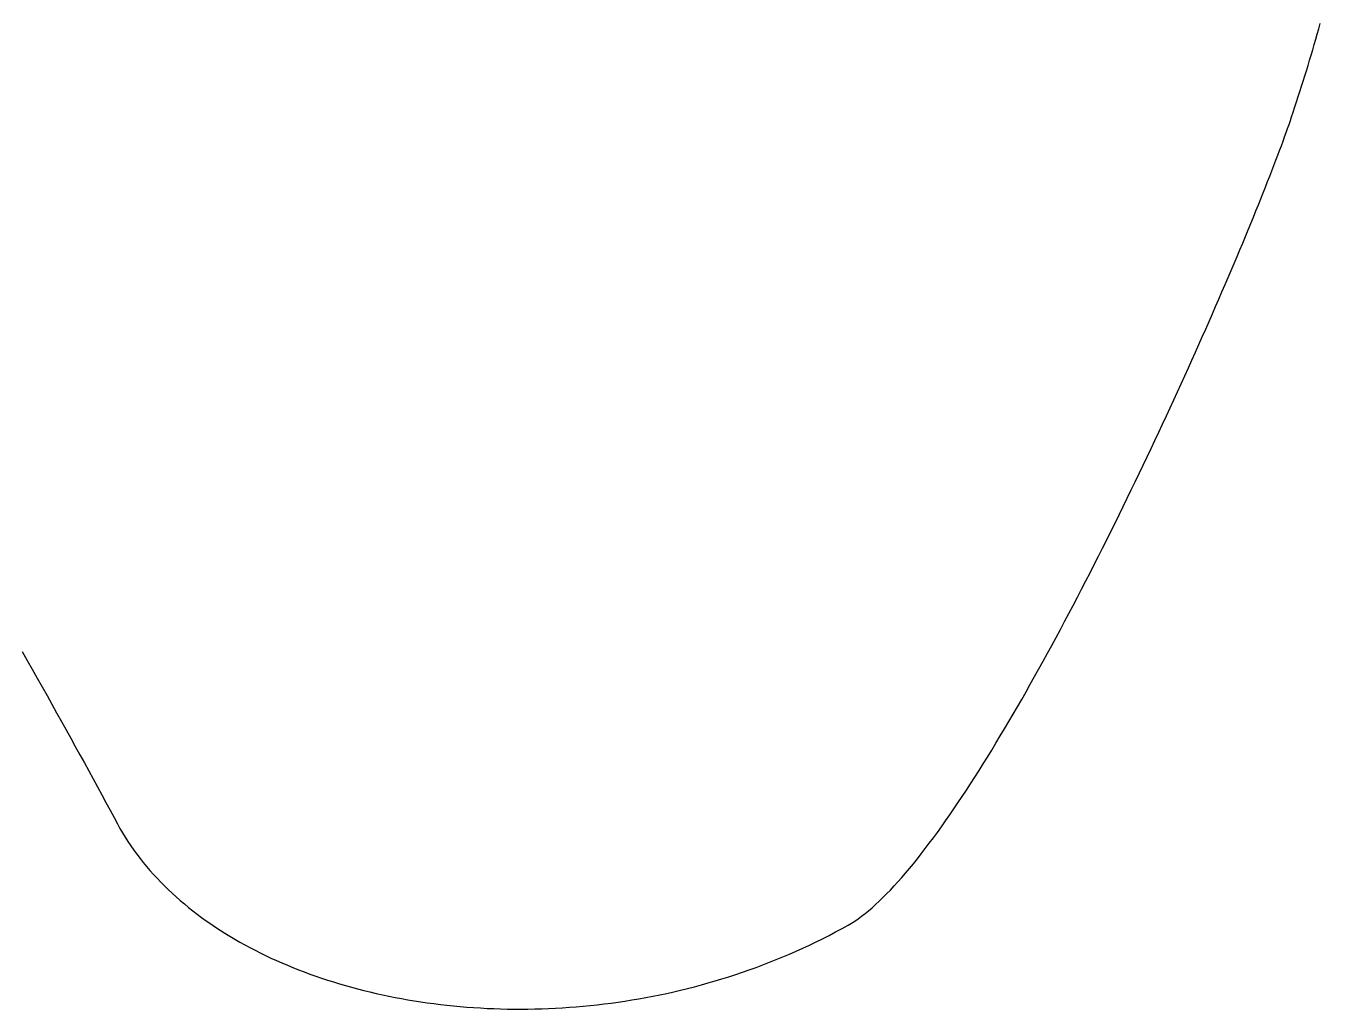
# Model space of a CAD drawing. Extents: x -41.2 to 15.8, y -4.2 to 22.
# Drawn here: x -20.13 to -13.49, y -3.36 to 1.69 of the extents above; entities that cross this region are included whole.
import ezdxf

# ---------------------------------------------------------------- set-up
doc = ezdxf.new("R2010")
doc.units = 0
doc.header["$MEASUREMENT"] = 0
doc.layers.add('LAYER_1', color=7, linetype='CONTINUOUS')

msp = doc.modelspace()

# ---------------------------------------------------------------- linework, layer by layer
at = {"layer": 'LAYER_1', "color": 7}
msp.add_polyline3d([(-20.1471, -1.52305, 0), (-20.1214, -1.56916, 0), (-20.0959, -1.61494, 0), (-20.0705, -1.66039, 0), (-20.0454, -1.7055, 0), (-20.0204, -1.75026, 0), (-19.9956, -1.79468, 0), (-19.9711, -1.83874, 0), (-19.9468, -1.88244, 0), (-19.9227, -1.92577, 0), (-19.8988, -1.96872, 0), (-19.8752, -2.01129, 0), (-19.8519, -2.05348, 0), (-19.8288, -2.09527, 0), (-19.8061, -2.13666, 0), (-19.7836, -2.17764, 0), (-19.7614, -2.21821, 0), (-19.7396, -2.25835, 0), (-19.7181, -2.29808, 0), (-19.6969, -2.33737, 0), (-19.6761, -2.37622, 0), (-19.6589, -2.40848, 0), (-19.6461, -2.43143, 0), (-19.6328, -2.45413, 0), (-19.6191, -2.47659, 0), (-19.6048, -2.4988, 0), (-19.5901, -2.52076, 0), (-19.5749, -2.54246, 0), (-19.5592, -2.56392, 0), (-19.5431, -2.58512, 0), (-19.5265, -2.60607, 0), (-19.5095, -2.62677, 0), (-19.492, -2.6472, 0), (-19.4741, -2.66738, 0), (-19.4557, -2.68729, 0), (-19.437, -2.70695, 0), (-19.4177, -2.72634, 0), (-19.3981, -2.74546, 0), (-19.3781, -2.76432, 0), (-19.3576, -2.78292, 0), (-19.3368, -2.80124, 0), (-19.3155, -2.8193, 0), (-19.2939, -2.83709, 0), (-19.2719, -2.8546, 0), (-19.2494, -2.87184, 0), (-19.2267, -2.8888, 0), (-19.2035, -2.90549, 0), (-19.18, -2.9219, 0), (-19.1561, -2.93803, 0), (-19.1319, -2.95387, 0), (-19.1073, -2.96944, 0), (-19.0824, -2.98473, 0), (-19.0571, -2.99973, 0), (-19.0315, -3.01444, 0), (-19.0056, -3.02887, 0), (-18.9793, -3.043, 0), (-18.9528, -3.05685, 0), (-18.9259, -3.07041, 0), (-18.8987, -3.08367, 0), (-18.8712, -3.09664, 0), (-18.8434, -3.10931, 0), (-18.8154, -3.12169, 0), (-18.787, -3.13377, 0), (-18.7584, -3.14555, 0), (-18.7295, -3.15702, 0), (-18.7003, -3.1682, 0), (-18.6709, -3.17907, 0), (-18.6412, -3.18964, 0), (-18.6112, -3.1999, 0), (-18.581, -3.20985, 0), (-18.5506, -3.2195, 0), (-18.5199, -3.22883, 0), (-18.489, -3.23785, 0), (-18.4579, -3.24656, 0), (-18.4266, -3.25496, 0), (-18.395, -3.26303, 0), (-18.3632, -3.2708, 0), (-18.3312, -3.27824, 0), (-18.2991, -3.28536, 0), (-18.2667, -3.29216, 0), (-18.2342, -3.29864, 0), (-18.2014, -3.3048, 0), (-18.1685, -3.31063, 0), (-18.1354, -3.31613, 0), (-18.1022, -3.32131, 0), (-18.0688, -3.32615, 0), (-18.0352, -3.33067, 0), (-18.0015, -3.33485, 0), (-17.9676, -3.3387, 0), (-17.9336, -3.34222, 0), (-17.8995, -3.3454, 0), (-17.8652, -3.34824, 0), (-17.8308, -3.35074, 0), (-17.7963, -3.3529, 0), (-17.7617, -3.35472, 0), (-17.727, -3.3562, 0), (-17.6922, -3.35733, 0), (-17.6573, -3.35812, 0), (-17.6222, -3.35856, 0), (-17.5871, -3.35866, 0), (-17.552, -3.3584, 0), (-17.5167, -3.35779, 0), (-17.4814, -3.35683, 0), (-17.446, -3.35552, 0), (-17.4106, -3.35385, 0), (-17.3751, -3.35182, 0), (-17.3395, -3.34944, 0), (-17.3039, -3.3467, 0), (-17.2683, -3.34359, 0), (-17.2327, -3.34013, 0), (-17.197, -3.3363, 0), (-17.1613, -3.33211, 0), (-17.1256, -3.32755, 0), (-17.0898, -3.32262, 0), (-17.0541, -3.31733, 0), (-17.0184, -3.31166, 0), (-16.9826, -3.30562, 0), (-16.9469, -3.29921, 0), (-16.9112, -3.29243, 0), (-16.8755, -3.28527, 0), (-16.8399, -3.27774, 0), (-16.8043, -3.26982, 0), (-16.7687, -3.26153, 0), (-16.7332, -3.25286, 0), (-16.6977, -3.2438, 0), (-16.6623, -3.23436, 0), (-16.6269, -3.22454, 0), (-16.5916, -3.21433, 0), (-16.5563, -3.20373, 0), (-16.5212, -3.19274, 0), (-16.4861, -3.18136, 0), (-16.4511, -3.16959, 0), (-16.4162, -3.15743, 0), (-16.3814, -3.14487, 0), (-16.3467, -3.13192, 0), (-16.3121, -3.11857, 0), (-16.2776, -3.10482, 0), (-16.2433, -3.09067, 0), (-16.209, -3.07613, 0), (-16.1749, -3.06117, 0), (-16.141, -3.04582, 0), (-16.1071, -3.03006, 0), (-16.0734, -3.01389, 0), (-16.0399, -2.99731, 0), (-16.0065, -2.98033, 0), (-15.9733, -2.96293, 0), (-15.9403, -2.94513, 0), (-15.9094, -2.92801, 0), (-15.8924, -2.91797, 0), (-15.8752, -2.90698, 0), (-15.8578, -2.89505, 0), (-15.8402, -2.88218, 0), (-15.8223, -2.8684, 0), (-15.8043, -2.85372, 0), (-15.7861, -2.83815, 0), (-15.7677, -2.82171, 0), (-15.7491, -2.8044, 0), (-15.7303, -2.78626, 0), (-15.7113, -2.76728, 0), (-15.6921, -2.74749, 0), (-15.6728, -2.72689, 0), (-15.6534, -2.70551, 0), (-15.6337, -2.68336, 0), (-15.614, -2.66045, 0), (-15.594, -2.63679, 0), (-15.5739, -2.61241, 0), (-15.5537, -2.58731, 0), (-15.5334, -2.56151, 0), (-15.5129, -2.53502, 0), (-15.4923, -2.50786, 0), (-15.4716, -2.48004, 0), (-15.4508, -2.45158, 0), (-15.4298, -2.42249, 0), (-15.4088, -2.39279, 0), (-15.3877, -2.36248, 0), (-15.3664, -2.33159, 0), (-15.3451, -2.30013, 0), (-15.3237, -2.26811, 0), (-15.3022, -2.23554, 0), (-15.2807, -2.20245, 0), (-15.259, -2.16884, 0), (-15.2373, -2.13474, 0), (-15.2156, -2.10014, 0), (-15.1938, -2.06508, 0), (-15.172, -2.02956, 0), (-15.1501, -1.9936, 0), (-15.1281, -1.9572, 0), (-15.1062, -1.9204, 0), (-15.0842, -1.88319, 0), (-15.0621, -1.8456, 0), (-15.0401, -1.80764, 0), (-15.018, -1.76932, 0), (-14.996, -1.73066, 0), (-14.9739, -1.69167, 0), (-14.9518, -1.65237, 0), (-14.9298, -1.61277, 0), (-14.9077, -1.57288, 0), (-14.8857, -1.53272, 0), (-14.8637, -1.49231, 0), (-14.8417, -1.45166, 0), (-14.8197, -1.41077, 0), (-14.7978, -1.36968, 0), (-14.7759, -1.32839, 0), (-14.7541, -1.28691, 0), (-14.7323, -1.24526, 0), (-14.7106, -1.20345, 0), (-14.6889, -1.16151, 0), (-14.6673, -1.11943, 0), (-14.6458, -1.07725, 0), (-14.6243, -1.03497, 0), (-14.6029, -0.9926, 0), (-14.5816, -0.95016, 0), (-14.5604, -0.90767, 0), (-14.5393, -0.86513, 0), (-14.5183, -0.82257, 0), (-14.4974, -0.78, 0), (-14.4766, -0.73743, 0), (-14.4559, -0.69487, 0), (-14.4353, -0.65235, 0), (-14.4149, -0.60987, 0), (-14.3946, -0.56745, 0), (-14.3744, -0.52511, 0), (-14.3543, -0.48285, 0), (-14.3345, -0.44069, 0), (-14.3147, -0.39865, 0), (-14.2951, -0.35675, 0), (-14.2757, -0.31499, 0), (-14.2564, -0.27338, 0), (-14.2373, -0.23196, 0), (-14.2184, -0.19072, 0), (-14.1997, -0.14968, 0), (-14.1811, -0.10886, 0), (-14.1627, -0.06828, 0), (-14.1445, -0.02794, 0), (-14.1266, 0.01215, 0), (-14.1088, 0.05195, 0), (-14.0912, 0.09147, 0), (-14.0739, 0.13068, 0), (-14.0567, 0.16958, 0), (-14.0398, 0.20814, 0), (-14.0231, 0.24636, 0), (-14.0067, 0.28422, 0), (-13.9905, 0.3217, 0), (-13.9745, 0.3588, 0), (-13.9588, 0.39548, 0), (-13.9433, 0.43176, 0), (-13.9281, 0.4676, 0), (-13.9131, 0.50299, 0), (-13.8985, 0.53792, 0), (-13.8841, 0.57237, 0), (-13.8699, 0.60634, 0), (-13.8561, 0.6398, 0), (-13.8425, 0.67275, 0), (-13.8293, 0.70515, 0), (-13.8163, 0.73702, 0), (-13.8036, 0.76832, 0), (-13.7913, 0.79905, 0), (-13.7792, 0.82918, 0), (-13.7675, 0.85871, 0), (-13.7561, 0.88762, 0), (-13.745, 0.9159, 0), (-13.7343, 0.94353, 0), (-13.7239, 0.9705, 0), (-13.7138, 0.9968, 0), (-13.7041, 1.0224, 0), (-13.6947, 1.0473, 0), (-13.6857, 1.07148, 0), (-13.6771, 1.09492, 0), (-13.6688, 1.11762, 0), (-13.6609, 1.13955, 0), (-13.6534, 1.16071, 0), (-13.6462, 1.18107, 0), (-13.6395, 1.20064, 0), (-13.6331, 1.21938, 0), (-13.6247, 1.24441, 0), (-13.616, 1.27077, 0), (-13.6073, 1.29719, 0), (-13.5987, 1.32365, 0), (-13.5902, 1.35017, 0), (-13.5817, 1.37674, 0), (-13.5733, 1.40335, 0), (-13.565, 1.43002, 0), (-13.5567, 1.45673, 0), (-13.5486, 1.48348, 0), (-13.5405, 1.51027, 0), (-13.5325, 1.53711, 0), (-13.5246, 1.56399, 0), (-13.5169, 1.59091, 0), (-13.5092, 1.61787, 0), (-13.5016, 1.64486, 0), (-13.4941, 1.67189, 0), (-13.4867, 1.69896, 0)], dxfattribs=at)

doc.saveas('drawing.dxf')
